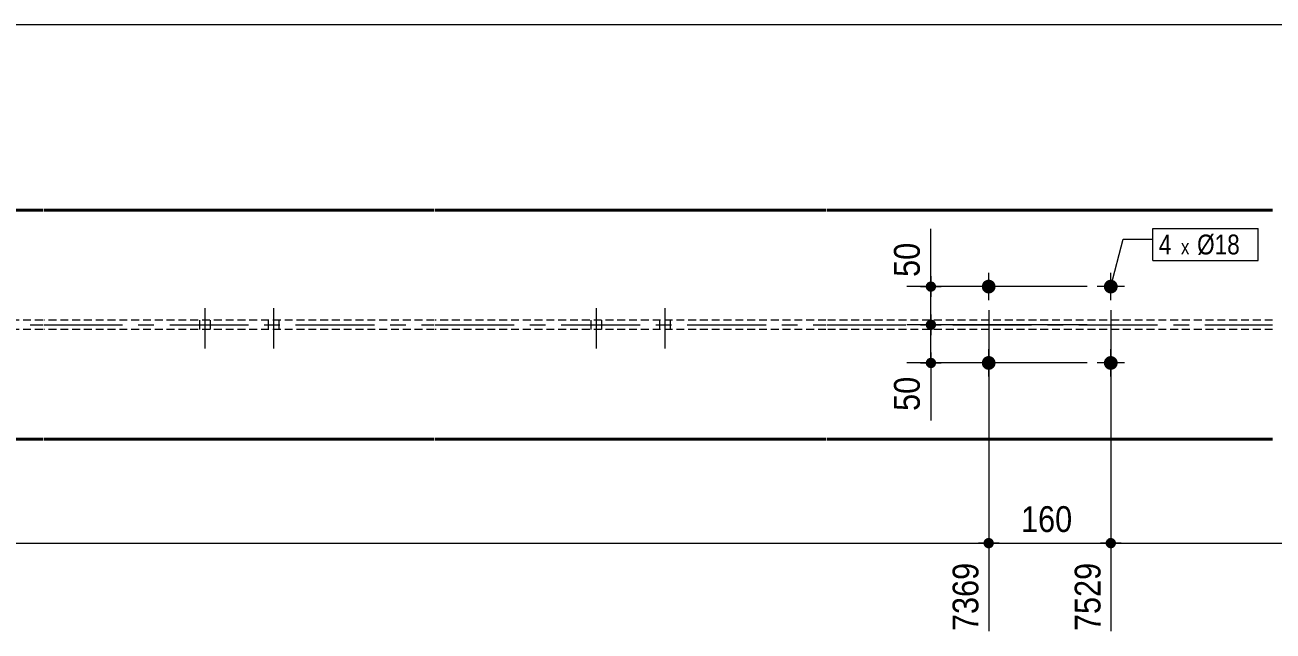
# Model space of a CAD drawing. Header units: millimetres. Extents: x 2 to 410, y 5 to 282.
# Drawn here: x 140.4 to 266.2, y 220.9 to 282 of the extents above; entities that cross this region are included whole.
import ezdxf

# ---------------------------------------------------------------- set-up
doc = ezdxf.new("R2010")
doc.units = ezdxf.units.MM
for name, pattern in [('AXES', [12.7, 7.9375, -1.5875, 1.5875, -1.5875]), ('CACHE2', [1.190625, 0.79375, -0.396875]), ('INTERROMPUX2', [9.525, 6.35, -3.175])]:
    doc.linetypes.add(name, pattern=pattern)
for name, color, linetype, lineweight in [('Axe', 1, 'Continuous', 0), ('Boulon', 7, 'Continuous', 0), ('Cache', 7, 'Continuous', 0), ('Cotation', 7, 'Continuous', 0), ('Désignation boulon', 3, 'Continuous', 0), ('Feuille dessin', 5, 'Continuous', 0), ('Piece', 2, 'Continuous', 0)]:
    doc.layers.add(name, color=color, linetype=linetype, lineweight=lineweight)
doc.styles.add('ARIAL', font='ARIAL.TTF')
doc.styles.add('COMIC_SANS_MS', font='COMIC.TTF')

# ---------------------------------------------------------------- blocks, each defined once
blk = doc.blocks.new('*A25')
at = {"layer": 'Boulon', "linetype": 'INTERROMPUX2', "lineweight": 0}
for p, q in [((165.412625, 253.4698), (165.412625, 249.392877)), ((165.412625, 253.4698), (165.412625, 249.392877)), ((164.874163, 252.258261), (164.874163, 251.335184)), ((164.874163, 252.258261), (164.874163, 251.335184)), ((165.951086, 252.258261), (165.951086, 251.335184)), ((165.951086, 252.258261), (165.951086, 251.335184))]:
    blk.add_line(p, q, dxfattribs=at)
blk = doc.blocks.new('*A26')
at = {"layer": 'Boulon', "linetype": 'INTERROMPUX2', "lineweight": 0}
for p, q in [((158.489548, 253.4698), (158.489548, 249.392877)), ((158.489548, 253.4698), (158.489548, 249.392877)), ((157.951086, 252.258261), (157.951086, 251.335184)), ((157.951086, 252.258261), (157.951086, 251.335184)), ((159.028009, 252.258261), (159.028009, 251.335184)), ((159.028009, 252.258261), (159.028009, 251.335184))]:
    blk.add_line(p, q, dxfattribs=at)
blk = doc.blocks.new('*A27')
at = {"layer": 'Boulon', "linetype": 'INTERROMPUX2', "lineweight": 0}
for p, q in [((204.892571, 253.4698), (204.892571, 249.392877)), ((204.892571, 253.4698), (204.892571, 249.392877)), ((204.35411, 252.258261), (204.35411, 251.335184)), ((204.35411, 252.258261), (204.35411, 251.335184)), ((205.431033, 252.258261), (205.431033, 251.335184)), ((205.431033, 252.258261), (205.431033, 251.335184))]:
    blk.add_line(p, q, dxfattribs=at)
blk = doc.blocks.new('*A28')
at = {"layer": 'Boulon', "linetype": 'INTERROMPUX2', "lineweight": 0}
for p, q in [((197.969495, 253.4698), (197.969495, 249.392877)), ((197.969495, 253.4698), (197.969495, 249.392877)), ((197.431033, 252.258261), (197.431033, 251.335184)), ((197.431033, 252.258261), (197.431033, 251.335184)), ((198.507956, 252.258261), (198.507956, 251.335184)), ((198.507956, 252.258261), (198.507956, 251.335184))]:
    blk.add_line(p, q, dxfattribs=at)
blk = doc.blocks.new('*A29')
at = {"layer": 'Boulon'}
for points in [[(237.56, 256.33), (237.6, 256.33), (237.63, 256.33), (237.66, 256.32), (237.7, 256.31), (237.73, 256.31), (237.76, 256.29), (237.79, 256.28), (237.82, 256.27), (237.86, 256.25), (237.88, 256.24), (237.91, 256.22), (237.94, 256.2), (237.97, 256.18), (237.99, 256.16), (238.02, 256.13), (238.04, 256.11), (238.06, 256.08), (238.08, 256.06), (238.1, 256.03), (238.12, 256), (238.14, 255.97), (238.15, 255.94), (238.17, 255.91), (238.18, 255.88), (238.19, 255.84), (238.2, 255.81), (238.21, 255.78), (238.21, 255.74), (238.22, 255.71), (238.22, 255.68), (238.22, 255.64), (238.22, 255.61), (238.22, 255.58), (238.21, 255.54), (238.21, 255.51), (238.2, 255.47), (238.19, 255.44), (238.18, 255.41), (238.17, 255.38), (238.15, 255.35), (238.14, 255.32), (238.12, 255.29), (238.1, 255.26), (238.08, 255.23), (238.06, 255.2), (238.04, 255.18), (238.02, 255.15), (237.99, 255.13), (237.97, 255.11), (237.94, 255.09), (237.91, 255.07), (237.88, 255.05), (237.86, 255.03), (237.82, 255.02), (237.79, 255), (237.76, 254.99), (237.73, 254.98), (237.7, 254.97), (237.66, 254.96), (237.63, 254.96), (237.6, 254.95), (237.56, 254.95), (237.53, 254.95), (237.49, 254.95), (237.46, 254.95), (237.43, 254.96), (237.39, 254.96), (237.36, 254.97), (237.33, 254.98), (237.3, 254.99), (237.26, 255), (237.23, 255.02), (237.2, 255.03), (237.17, 255.05), (237.14, 255.07), (237.12, 255.09), (237.09, 255.11), (237.06, 255.13), (237.04, 255.15), (237.02, 255.18), (236.99, 255.2), (236.97, 255.23), (236.95, 255.26), (236.93, 255.29), (236.92, 255.32), (236.9, 255.35), (236.89, 255.38), (236.88, 255.41), (236.87, 255.44), (236.86, 255.47), (236.85, 255.51), (236.84, 255.54), (236.84, 255.58), (236.84, 255.61), (236.84, 255.64), (236.84, 255.68), (236.84, 255.71), (236.84, 255.74), (236.85, 255.78), (236.86, 255.81), (236.87, 255.84), (236.88, 255.88), (236.89, 255.91), (236.9, 255.94), (236.92, 255.97), (236.93, 256), (236.95, 256.03), (236.97, 256.06), (236.99, 256.08), (237.02, 256.11), (237.04, 256.13), (237.06, 256.16), (237.09, 256.18), (237.12, 256.2), (237.14, 256.22), (237.17, 256.24), (237.2, 256.25), (237.23, 256.27), (237.26, 256.28), (237.3, 256.29), (237.33, 256.31), (237.36, 256.31), (237.39, 256.32), (237.43, 256.33), (237.46, 256.33), (237.49, 256.33), (237.53, 256.34)], [(249.87, 256.33), (249.9, 256.33), (249.94, 256.33), (249.97, 256.32), (250, 256.31), (250.04, 256.31), (250.07, 256.29), (250.1, 256.28), (250.13, 256.27), (250.16, 256.25), (250.19, 256.24), (250.22, 256.22), (250.25, 256.2), (250.28, 256.18), (250.3, 256.16), (250.33, 256.13), (250.35, 256.11), (250.37, 256.08), (250.39, 256.06), (250.41, 256.03), (250.43, 256), (250.45, 255.97), (250.46, 255.94), (250.48, 255.91), (250.49, 255.88), (250.5, 255.84), (250.51, 255.81), (250.52, 255.78), (250.52, 255.74), (250.53, 255.71), (250.53, 255.68), (250.53, 255.64), (250.53, 255.61), (250.53, 255.58), (250.52, 255.54), (250.52, 255.51), (250.51, 255.47), (250.5, 255.44), (250.49, 255.41), (250.48, 255.38), (250.46, 255.35), (250.45, 255.32), (250.43, 255.29), (250.41, 255.26), (250.39, 255.23), (250.37, 255.2), (250.35, 255.18), (250.33, 255.15), (250.3, 255.13), (250.28, 255.11), (250.25, 255.09), (250.22, 255.07), (250.19, 255.05), (250.16, 255.03), (250.13, 255.02), (250.1, 255), (250.07, 254.99), (250.04, 254.98), (250, 254.97), (249.97, 254.96), (249.94, 254.96), (249.9, 254.95), (249.87, 254.95), (249.84, 254.95), (249.8, 254.95), (249.77, 254.95), (249.73, 254.96), (249.7, 254.96), (249.67, 254.97), (249.64, 254.98), (249.6, 254.99), (249.57, 255), (249.54, 255.02), (249.51, 255.03), (249.48, 255.05), (249.45, 255.07), (249.42, 255.09), (249.4, 255.11), (249.37, 255.13), (249.35, 255.15), (249.32, 255.18), (249.3, 255.2), (249.28, 255.23), (249.26, 255.26), (249.24, 255.29), (249.23, 255.32), (249.21, 255.35), (249.2, 255.38), (249.18, 255.41), (249.17, 255.44), (249.16, 255.47), (249.16, 255.51), (249.15, 255.54), (249.15, 255.58), (249.14, 255.61), (249.14, 255.64), (249.14, 255.68), (249.15, 255.71), (249.15, 255.74), (249.16, 255.78), (249.16, 255.81), (249.17, 255.84), (249.18, 255.88), (249.2, 255.91), (249.21, 255.94), (249.23, 255.97), (249.24, 256), (249.26, 256.03), (249.28, 256.06), (249.3, 256.08), (249.32, 256.11), (249.35, 256.13), (249.37, 256.16), (249.4, 256.18), (249.42, 256.2), (249.45, 256.22), (249.48, 256.24), (249.51, 256.25), (249.54, 256.27), (249.57, 256.28), (249.6, 256.29), (249.64, 256.31), (249.67, 256.31), (249.7, 256.32), (249.73, 256.33), (249.77, 256.33), (249.8, 256.33), (249.84, 256.34)], [(237.56, 248.64), (237.6, 248.64), (237.63, 248.64), (237.66, 248.63), (237.7, 248.62), (237.73, 248.61), (237.76, 248.6), (237.79, 248.59), (237.82, 248.58), (237.86, 248.56), (237.88, 248.54), (237.91, 248.53), (237.94, 248.51), (237.97, 248.49), (237.99, 248.46), (238.02, 248.44), (238.04, 248.42), (238.06, 248.39), (238.08, 248.36), (238.1, 248.34), (238.12, 248.31), (238.14, 248.28), (238.15, 248.25), (238.17, 248.22), (238.18, 248.18), (238.19, 248.15), (238.2, 248.12), (238.21, 248.09), (238.21, 248.05), (238.22, 248.02), (238.22, 247.98), (238.22, 247.95), (238.22, 247.92), (238.22, 247.88), (238.21, 247.85), (238.21, 247.82), (238.2, 247.78), (238.19, 247.75), (238.18, 247.72), (238.17, 247.69), (238.15, 247.65), (238.14, 247.62), (238.12, 247.59), (238.1, 247.57), (238.08, 247.54), (238.06, 247.51), (238.04, 247.49), (238.02, 247.46), (237.99, 247.44), (237.97, 247.42), (237.94, 247.39), (237.91, 247.37), (237.88, 247.36), (237.86, 247.34), (237.82, 247.32), (237.79, 247.31), (237.76, 247.3), (237.73, 247.29), (237.7, 247.28), (237.66, 247.27), (237.63, 247.27), (237.6, 247.26), (237.56, 247.26), (237.53, 247.26), (237.49, 247.26), (237.46, 247.26), (237.43, 247.27), (237.39, 247.27), (237.36, 247.28), (237.33, 247.29), (237.3, 247.3), (237.26, 247.31), (237.23, 247.32), (237.2, 247.34), (237.17, 247.36), (237.14, 247.37), (237.12, 247.39), (237.09, 247.42), (237.06, 247.44), (237.04, 247.46), (237.02, 247.49), (236.99, 247.51), (236.97, 247.54), (236.95, 247.57), (236.93, 247.59), (236.92, 247.62), (236.9, 247.65), (236.89, 247.69), (236.88, 247.72), (236.87, 247.75), (236.86, 247.78), (236.85, 247.82), (236.84, 247.85), (236.84, 247.88), (236.84, 247.92), (236.84, 247.95), (236.84, 247.98), (236.84, 248.02), (236.84, 248.05), (236.85, 248.09), (236.86, 248.12), (236.87, 248.15), (236.88, 248.18), (236.89, 248.22), (236.9, 248.25), (236.92, 248.28), (236.93, 248.31), (236.95, 248.34), (236.97, 248.36), (236.99, 248.39), (237.02, 248.42), (237.04, 248.44), (237.06, 248.46), (237.09, 248.49), (237.12, 248.51), (237.14, 248.53), (237.17, 248.54), (237.2, 248.56), (237.23, 248.58), (237.26, 248.59), (237.3, 248.6), (237.33, 248.61), (237.36, 248.62), (237.39, 248.63), (237.43, 248.64), (237.46, 248.64), (237.49, 248.64), (237.53, 248.64)], [(249.87, 248.64), (249.9, 248.64), (249.94, 248.64), (249.97, 248.63), (250, 248.62), (250.04, 248.61), (250.07, 248.6), (250.1, 248.59), (250.13, 248.58), (250.16, 248.56), (250.19, 248.54), (250.22, 248.53), (250.25, 248.51), (250.28, 248.49), (250.3, 248.46), (250.33, 248.44), (250.35, 248.42), (250.37, 248.39), (250.39, 248.36), (250.41, 248.34), (250.43, 248.31), (250.45, 248.28), (250.46, 248.25), (250.48, 248.22), (250.49, 248.18), (250.5, 248.15), (250.51, 248.12), (250.52, 248.09), (250.52, 248.05), (250.53, 248.02), (250.53, 247.98), (250.53, 247.95), (250.53, 247.92), (250.53, 247.88), (250.52, 247.85), (250.52, 247.82), (250.51, 247.78), (250.5, 247.75), (250.49, 247.72), (250.48, 247.69), (250.46, 247.65), (250.45, 247.62), (250.43, 247.59), (250.41, 247.57), (250.39, 247.54), (250.37, 247.51), (250.35, 247.49), (250.33, 247.46), (250.3, 247.44), (250.28, 247.42), (250.25, 247.39), (250.22, 247.37), (250.19, 247.36), (250.16, 247.34), (250.13, 247.32), (250.1, 247.31), (250.07, 247.3), (250.04, 247.29), (250, 247.28), (249.97, 247.27), (249.94, 247.27), (249.9, 247.26), (249.87, 247.26), (249.84, 247.26), (249.8, 247.26), (249.77, 247.26), (249.73, 247.27), (249.7, 247.27), (249.67, 247.28), (249.64, 247.29), (249.6, 247.3), (249.57, 247.31), (249.54, 247.32), (249.51, 247.34), (249.48, 247.36), (249.45, 247.37), (249.42, 247.39), (249.4, 247.42), (249.37, 247.44), (249.35, 247.46), (249.32, 247.49), (249.3, 247.51), (249.28, 247.54), (249.26, 247.57), (249.24, 247.59), (249.23, 247.62), (249.21, 247.65), (249.2, 247.69), (249.18, 247.72), (249.17, 247.75), (249.16, 247.78), (249.16, 247.82), (249.15, 247.85), (249.15, 247.88), (249.14, 247.92), (249.14, 247.95), (249.14, 247.98), (249.15, 248.02), (249.15, 248.05), (249.16, 248.09), (249.16, 248.12), (249.17, 248.15), (249.18, 248.18), (249.2, 248.22), (249.21, 248.25), (249.23, 248.28), (249.24, 248.31), (249.26, 248.34), (249.28, 248.36), (249.3, 248.39), (249.32, 248.42), (249.35, 248.44), (249.37, 248.46), (249.4, 248.49), (249.42, 248.51), (249.45, 248.53), (249.48, 248.54), (249.51, 248.56), (249.54, 248.58), (249.57, 248.59), (249.6, 248.6), (249.64, 248.61), (249.67, 248.62), (249.7, 248.63), (249.73, 248.64), (249.77, 248.64), (249.8, 248.64), (249.84, 248.64)]]:
    blk.add_hatch(color=256, dxfattribs=at).paths.add_polyline_path(points, flags=17)
at = {"layer": 'Boulon', "linetype": 'Continuous', "lineweight": 0}
for p, q in [((237.53, 254.26), (237.53, 257.03)), ((249.84, 254.26), (249.84, 257.03)), ((238.91, 255.64), (236.14, 255.64)), ((251.22, 255.64), (248.45, 255.64)), ((237.53, 246.57), (237.53, 249.34)), ((249.84, 246.57), (249.84, 249.34)), ((238.91, 247.95), (236.14, 247.95)), ((251.22, 247.95), (248.45, 247.95))]:
    blk.add_line(p, q, dxfattribs=at)
blk = doc.blocks.new('*A32')
at = {"layer": 'Axe', "color": 1, "linetype": 'AXES', "lineweight": 15}
for p, q in [((102.781166, 251.796723), (142.161113, 251.796723)), ((142.261113, 251.796723), (181.64106, 251.796723)), ((181.74106, 251.796723), (221.121006, 251.796723)), ((221.221006, 251.796723), (266.144083, 251.796723))]:
    blk.add_line(p, q, dxfattribs=at)
at = {"layer": 'Cache', "color": 7, "linetype": 'CACHE2', "lineweight": 20}
for p, q in [((142.161113, 252.258261), (102.781166, 252.258261)), ((181.64106, 252.258261), (142.261113, 252.258261)), ((221.121006, 252.258261), (181.74106, 252.258261)), ((266.144083, 252.258261), (221.221006, 252.258261)), ((142.161113, 251.335184), (102.781166, 251.335184)), ((181.64106, 251.335184), (142.261113, 251.335184)), ((221.121006, 251.335184), (181.74106, 251.335184)), ((266.144083, 251.335184), (221.221006, 251.335184))]:
    blk.add_line(p, q, dxfattribs=at)
at = {"layer": 'Piece', "color": 2, "linetype": 'Continuous', "lineweight": 40}
for p, q in [((102.781166, 263.335184), (142.161113, 263.335184)), ((142.261113, 263.335184), (181.64106, 263.335184)), ((181.74106, 263.335184), (221.121006, 263.335184)), ((221.221006, 263.335184), (266.144083, 263.335184)), ((142.161113, 240.258261), (102.781166, 240.258261)), ((181.64106, 240.258261), (142.261113, 240.258261)), ((221.121006, 240.258261), (181.74106, 240.258261)), ((266.144083, 240.258261), (221.221006, 240.258261))]:
    blk.add_line(p, q, dxfattribs=at)
blk = doc.blocks.new('*A39')
at = {"layer": 'Feuille dessin', "linetype": 'Continuous', "lineweight": 0}
blk.add_line((405, 282), (5, 282), dxfattribs=at)
blk = doc.blocks.new('*A91')
at = {"layer": 'Cotation'}
for points in [[(231.68, 251.28), (231.65, 251.28), (231.63, 251.28), (231.6, 251.29), (231.58, 251.29), (231.55, 251.3), (231.53, 251.31), (231.51, 251.32), (231.48, 251.33), (231.46, 251.34), (231.44, 251.35), (231.42, 251.36), (231.39, 251.38), (231.37, 251.39), (231.35, 251.41), (231.34, 251.43), (231.32, 251.45), (231.3, 251.47), (231.29, 251.49), (231.27, 251.51), (231.26, 251.53), (231.25, 251.55), (231.23, 251.57), (231.22, 251.6), (231.21, 251.62), (231.21, 251.65), (231.2, 251.67), (231.19, 251.7), (231.19, 251.72), (231.19, 251.75), (231.18, 251.77), (231.18, 251.8), (231.18, 251.82), (231.19, 251.85), (231.19, 251.87), (231.19, 251.9), (231.2, 251.92), (231.21, 251.95), (231.21, 251.97), (231.22, 252), (231.23, 252.02), (231.25, 252.04), (231.26, 252.06), (231.27, 252.09), (231.29, 252.11), (231.3, 252.13), (231.32, 252.15), (231.34, 252.16), (231.35, 252.18), (231.37, 252.2), (231.39, 252.21), (231.42, 252.23), (231.44, 252.24), (231.46, 252.26), (231.48, 252.27), (231.51, 252.28), (231.53, 252.29), (231.55, 252.29), (231.58, 252.3), (231.6, 252.31), (231.63, 252.31), (231.65, 252.31), (231.68, 252.32), (231.7, 252.32), (231.73, 252.32), (231.76, 252.31), (231.78, 252.31), (231.81, 252.31), (231.83, 252.3), (231.86, 252.29), (231.88, 252.29), (231.9, 252.28), (231.93, 252.27), (231.95, 252.26), (231.97, 252.24), (231.99, 252.23), (232.01, 252.21), (232.03, 252.2), (232.05, 252.18), (232.07, 252.16), (232.09, 252.15), (232.11, 252.13), (232.12, 252.11), (232.14, 252.09), (232.15, 252.06), (232.16, 252.04), (232.17, 252.02), (232.18, 252), (232.19, 251.97), (232.2, 251.95), (232.21, 251.92), (232.21, 251.9), (232.22, 251.87), (232.22, 251.85), (232.22, 251.82), (232.22, 251.8), (232.22, 251.77), (232.22, 251.75), (232.22, 251.72), (232.21, 251.7), (232.21, 251.67), (232.2, 251.65), (232.19, 251.62), (232.18, 251.6), (232.17, 251.57), (232.16, 251.55), (232.15, 251.53), (232.14, 251.51), (232.12, 251.49), (232.11, 251.47), (232.09, 251.45), (232.07, 251.43), (232.05, 251.41), (232.03, 251.39), (232.01, 251.38), (231.99, 251.36), (231.97, 251.35), (231.95, 251.34), (231.93, 251.33), (231.9, 251.32), (231.88, 251.31), (231.86, 251.3), (231.83, 251.29), (231.81, 251.29), (231.78, 251.28), (231.76, 251.28), (231.73, 251.28), (231.7, 251.28)], [(231.68, 247.43), (231.65, 247.43), (231.63, 247.44), (231.6, 247.44), (231.58, 247.45), (231.55, 247.45), (231.53, 247.46), (231.51, 247.47), (231.48, 247.48), (231.46, 247.49), (231.44, 247.5), (231.42, 247.52), (231.39, 247.53), (231.37, 247.55), (231.35, 247.57), (231.34, 247.58), (231.32, 247.6), (231.3, 247.62), (231.29, 247.64), (231.27, 247.66), (231.26, 247.68), (231.25, 247.71), (231.23, 247.73), (231.22, 247.75), (231.21, 247.78), (231.21, 247.8), (231.2, 247.82), (231.19, 247.85), (231.19, 247.87), (231.19, 247.9), (231.18, 247.93), (231.18, 247.95), (231.18, 247.98), (231.19, 248), (231.19, 248.03), (231.19, 248.05), (231.2, 248.08), (231.21, 248.1), (231.21, 248.13), (231.22, 248.15), (231.23, 248.17), (231.25, 248.2), (231.26, 248.22), (231.27, 248.24), (231.29, 248.26), (231.3, 248.28), (231.32, 248.3), (231.34, 248.32), (231.35, 248.34), (231.37, 248.35), (231.39, 248.37), (231.42, 248.38), (231.44, 248.4), (231.46, 248.41), (231.48, 248.42), (231.51, 248.43), (231.53, 248.44), (231.55, 248.45), (231.58, 248.45), (231.6, 248.46), (231.63, 248.46), (231.65, 248.47), (231.68, 248.47), (231.7, 248.47), (231.73, 248.47), (231.76, 248.47), (231.78, 248.46), (231.81, 248.46), (231.83, 248.45), (231.86, 248.45), (231.88, 248.44), (231.9, 248.43), (231.93, 248.42), (231.95, 248.41), (231.97, 248.4), (231.99, 248.38), (232.01, 248.37), (232.03, 248.35), (232.05, 248.34), (232.07, 248.32), (232.09, 248.3), (232.11, 248.28), (232.12, 248.26), (232.14, 248.24), (232.15, 248.22), (232.16, 248.2), (232.17, 248.17), (232.18, 248.15), (232.19, 248.13), (232.2, 248.1), (232.21, 248.08), (232.21, 248.05), (232.22, 248.03), (232.22, 248), (232.22, 247.98), (232.22, 247.95), (232.22, 247.93), (232.22, 247.9), (232.22, 247.87), (232.21, 247.85), (232.21, 247.82), (232.2, 247.8), (232.19, 247.78), (232.18, 247.75), (232.17, 247.73), (232.16, 247.71), (232.15, 247.68), (232.14, 247.66), (232.12, 247.64), (232.11, 247.62), (232.09, 247.6), (232.07, 247.58), (232.05, 247.57), (232.03, 247.55), (232.01, 247.53), (231.99, 247.52), (231.97, 247.5), (231.95, 247.49), (231.93, 247.48), (231.9, 247.47), (231.88, 247.46), (231.86, 247.45), (231.83, 247.45), (231.81, 247.44), (231.78, 247.44), (231.76, 247.43), (231.73, 247.43), (231.7, 247.43)]]:
    blk.add_hatch(color=256, dxfattribs=at).paths.add_polyline_path(points, flags=17)
at = {"layer": 'Cotation', "linetype": 'Continuous', "lineweight": 0}
for p, q in [((247.45, 251.8), (229.28, 251.8)), ((230.66, 251.8), (232.74, 251.8)), ((231.7, 252.84), (231.7, 250.76)), ((231.7, 251.8), (231.7, 252.84)), ((231.7, 247.95), (231.7, 251.8)), ((247.45, 247.95), (229.28, 247.95)), ((230.66, 247.95), (232.74, 247.95)), ((231.7, 248.99), (231.7, 246.91)), ((231.7, 247.95), (231.7, 242.14)), ((231.7, 247.95), (231.7, 242.14))]:
    blk.add_line(p, q, dxfattribs=at)
at = {"layer": 'Cotation'}
for p in [(231.7, 251.8), (231.7, 247.95)]:
    blk.add_point(p, dxfattribs=at)
at = {"layer": 'Cotation', "style": 'ARIAL', "width": 0.85}
blk.add_text('50', height=2.6, rotation=90.0002, dxfattribs=at).set_placement((230.58, 243.12))
blk = doc.blocks.new('*A92')
at = {"layer": 'Cotation'}
for points in [[(231.68, 255.12), (231.65, 255.13), (231.63, 255.13), (231.6, 255.13), (231.58, 255.14), (231.55, 255.15), (231.53, 255.15), (231.51, 255.16), (231.48, 255.17), (231.46, 255.18), (231.44, 255.2), (231.42, 255.21), (231.39, 255.23), (231.37, 255.24), (231.35, 255.26), (231.34, 255.28), (231.32, 255.29), (231.3, 255.31), (231.29, 255.33), (231.27, 255.35), (231.26, 255.38), (231.25, 255.4), (231.23, 255.42), (231.22, 255.44), (231.21, 255.47), (231.21, 255.49), (231.2, 255.52), (231.19, 255.54), (231.19, 255.57), (231.19, 255.59), (231.18, 255.62), (231.18, 255.64), (231.18, 255.67), (231.19, 255.69), (231.19, 255.72), (231.19, 255.74), (231.2, 255.77), (231.21, 255.79), (231.21, 255.82), (231.22, 255.84), (231.23, 255.87), (231.25, 255.89), (231.26, 255.91), (231.27, 255.93), (231.29, 255.95), (231.3, 255.97), (231.32, 255.99), (231.34, 256.01), (231.35, 256.03), (231.37, 256.04), (231.39, 256.06), (231.42, 256.08), (231.44, 256.09), (231.46, 256.1), (231.48, 256.11), (231.51, 256.12), (231.53, 256.13), (231.55, 256.14), (231.58, 256.15), (231.6, 256.15), (231.63, 256.16), (231.65, 256.16), (231.68, 256.16), (231.7, 256.16), (231.73, 256.16), (231.76, 256.16), (231.78, 256.16), (231.81, 256.15), (231.83, 256.15), (231.86, 256.14), (231.88, 256.13), (231.9, 256.12), (231.93, 256.11), (231.95, 256.1), (231.97, 256.09), (231.99, 256.08), (232.01, 256.06), (232.03, 256.04), (232.05, 256.03), (232.07, 256.01), (232.09, 255.99), (232.11, 255.97), (232.12, 255.95), (232.14, 255.93), (232.15, 255.91), (232.16, 255.89), (232.17, 255.87), (232.18, 255.84), (232.19, 255.82), (232.2, 255.79), (232.21, 255.77), (232.21, 255.74), (232.22, 255.72), (232.22, 255.69), (232.22, 255.67), (232.22, 255.64), (232.22, 255.62), (232.22, 255.59), (232.22, 255.57), (232.21, 255.54), (232.21, 255.52), (232.2, 255.49), (232.19, 255.47), (232.18, 255.44), (232.17, 255.42), (232.16, 255.4), (232.15, 255.38), (232.14, 255.35), (232.12, 255.33), (232.11, 255.31), (232.09, 255.29), (232.07, 255.28), (232.05, 255.26), (232.03, 255.24), (232.01, 255.23), (231.99, 255.21), (231.97, 255.2), (231.95, 255.18), (231.93, 255.17), (231.9, 255.16), (231.88, 255.15), (231.86, 255.15), (231.83, 255.14), (231.81, 255.13), (231.78, 255.13), (231.76, 255.13), (231.73, 255.12), (231.7, 255.12)], [(231.68, 251.28), (231.65, 251.28), (231.63, 251.28), (231.6, 251.29), (231.58, 251.29), (231.55, 251.3), (231.53, 251.31), (231.51, 251.32), (231.48, 251.33), (231.46, 251.34), (231.44, 251.35), (231.42, 251.36), (231.39, 251.38), (231.37, 251.39), (231.35, 251.41), (231.34, 251.43), (231.32, 251.45), (231.3, 251.47), (231.29, 251.49), (231.27, 251.51), (231.26, 251.53), (231.25, 251.55), (231.23, 251.57), (231.22, 251.6), (231.21, 251.62), (231.21, 251.65), (231.2, 251.67), (231.19, 251.7), (231.19, 251.72), (231.19, 251.75), (231.18, 251.77), (231.18, 251.8), (231.18, 251.82), (231.19, 251.85), (231.19, 251.87), (231.19, 251.9), (231.2, 251.92), (231.21, 251.95), (231.21, 251.97), (231.22, 252), (231.23, 252.02), (231.25, 252.04), (231.26, 252.06), (231.27, 252.09), (231.29, 252.11), (231.3, 252.13), (231.32, 252.15), (231.34, 252.16), (231.35, 252.18), (231.37, 252.2), (231.39, 252.21), (231.42, 252.23), (231.44, 252.24), (231.46, 252.26), (231.48, 252.27), (231.51, 252.28), (231.53, 252.29), (231.55, 252.29), (231.58, 252.3), (231.6, 252.31), (231.63, 252.31), (231.65, 252.31), (231.68, 252.32), (231.7, 252.32), (231.73, 252.32), (231.76, 252.31), (231.78, 252.31), (231.81, 252.31), (231.83, 252.3), (231.86, 252.29), (231.88, 252.29), (231.9, 252.28), (231.93, 252.27), (231.95, 252.26), (231.97, 252.24), (231.99, 252.23), (232.01, 252.21), (232.03, 252.2), (232.05, 252.18), (232.07, 252.16), (232.09, 252.15), (232.11, 252.13), (232.12, 252.11), (232.14, 252.09), (232.15, 252.06), (232.16, 252.04), (232.17, 252.02), (232.18, 252), (232.19, 251.97), (232.2, 251.95), (232.21, 251.92), (232.21, 251.9), (232.22, 251.87), (232.22, 251.85), (232.22, 251.82), (232.22, 251.8), (232.22, 251.77), (232.22, 251.75), (232.22, 251.72), (232.21, 251.7), (232.21, 251.67), (232.2, 251.65), (232.19, 251.62), (232.18, 251.6), (232.17, 251.57), (232.16, 251.55), (232.15, 251.53), (232.14, 251.51), (232.12, 251.49), (232.11, 251.47), (232.09, 251.45), (232.07, 251.43), (232.05, 251.41), (232.03, 251.39), (232.01, 251.38), (231.99, 251.36), (231.97, 251.35), (231.95, 251.34), (231.93, 251.33), (231.9, 251.32), (231.88, 251.31), (231.86, 251.3), (231.83, 251.29), (231.81, 251.29), (231.78, 251.28), (231.76, 251.28), (231.73, 251.28), (231.7, 251.28)]]:
    blk.add_hatch(color=256, dxfattribs=at).paths.add_polyline_path(points, flags=17)
at = {"layer": 'Cotation', "linetype": 'Continuous', "lineweight": 0}
for p, q in [((231.7, 255.64), (231.7, 261.45)), ((231.7, 255.64), (231.7, 261.45)), ((231.7, 256.68), (231.7, 254.6)), ((247.45, 255.64), (229.28, 255.64)), ((230.66, 255.64), (232.74, 255.64)), ((231.7, 251.8), (231.7, 255.64)), ((247.45, 251.8), (229.28, 251.8)), ((230.66, 251.8), (232.74, 251.8)), ((231.7, 252.84), (231.7, 250.76)), ((231.7, 251.8), (231.7, 250.76))]:
    blk.add_line(p, q, dxfattribs=at)
at = {"layer": 'Cotation'}
for p in [(231.7, 255.64), (231.7, 251.8)]:
    blk.add_point(p, dxfattribs=at)
at = {"layer": 'Cotation', "style": 'ARIAL', "width": 0.85}
blk.add_text('50', height=2.6, rotation=90.0002, dxfattribs=at).set_placement((230.58, 256.62))
blk = doc.blocks.new('*A93')
at = {"layer": 'Cotation'}
blk.add_hatch(color=256, dxfattribs=at).paths.add_polyline_path([(237.5, 229.28), (237.48, 229.28), (237.45, 229.28), (237.43, 229.29), (237.4, 229.29), (237.38, 229.3), (237.35, 229.31), (237.33, 229.32), (237.31, 229.33), (237.28, 229.34), (237.26, 229.35), (237.24, 229.36), (237.22, 229.38), (237.2, 229.39), (237.18, 229.41), (237.16, 229.43), (237.14, 229.45), (237.13, 229.47), (237.11, 229.49), (237.1, 229.51), (237.08, 229.53), (237.07, 229.55), (237.06, 229.57), (237.05, 229.6), (237.04, 229.62), (237.03, 229.65), (237.02, 229.67), (237.02, 229.7), (237.01, 229.72), (237.01, 229.75), (237.01, 229.77), (237.01, 229.8), (237.01, 229.82), (237.01, 229.85), (237.01, 229.87), (237.02, 229.9), (237.02, 229.92), (237.03, 229.95), (237.04, 229.97), (237.05, 230), (237.06, 230.02), (237.07, 230.04), (237.08, 230.06), (237.1, 230.09), (237.11, 230.11), (237.13, 230.13), (237.14, 230.15), (237.16, 230.16), (237.18, 230.18), (237.2, 230.2), (237.22, 230.21), (237.24, 230.23), (237.26, 230.24), (237.28, 230.26), (237.31, 230.27), (237.33, 230.28), (237.35, 230.29), (237.38, 230.29), (237.4, 230.3), (237.43, 230.31), (237.45, 230.31), (237.48, 230.31), (237.5, 230.32), (237.53, 230.32), (237.55, 230.32), (237.58, 230.31), (237.6, 230.31), (237.63, 230.31), (237.66, 230.3), (237.68, 230.29), (237.7, 230.29), (237.73, 230.28), (237.75, 230.27), (237.77, 230.26), (237.8, 230.24), (237.82, 230.23), (237.84, 230.21), (237.86, 230.2), (237.88, 230.18), (237.9, 230.16), (237.91, 230.15), (237.93, 230.13), (237.95, 230.11), (237.96, 230.09), (237.97, 230.06), (237.99, 230.04), (238, 230.02), (238.01, 230), (238.02, 229.97), (238.03, 229.95), (238.03, 229.92), (238.04, 229.9), (238.04, 229.87), (238.05, 229.85), (238.05, 229.82), (238.05, 229.8), (238.05, 229.77), (238.05, 229.75), (238.04, 229.72), (238.04, 229.7), (238.03, 229.67), (238.03, 229.65), (238.02, 229.62), (238.01, 229.6), (238, 229.57), (237.99, 229.55), (237.97, 229.53), (237.96, 229.51), (237.95, 229.49), (237.93, 229.47), (237.91, 229.45), (237.9, 229.43), (237.88, 229.41), (237.86, 229.39), (237.84, 229.38), (237.82, 229.36), (237.8, 229.35), (237.77, 229.34), (237.75, 229.33), (237.73, 229.32), (237.7, 229.31), (237.68, 229.3), (237.66, 229.29), (237.63, 229.29), (237.6, 229.28), (237.58, 229.28), (237.55, 229.28), (237.53, 229.28)], flags=17)
at = {"layer": 'Cotation', "linetype": 'Continuous', "lineweight": 0}
for p, q in [((237.53, 253.26), (237.53, 220.94)), ((237.53, 230.84), (237.53, 228.76)), ((23.7, 229.8), (237.53, 229.8)), ((238.57, 229.8), (236.49, 229.8)), ((237.53, 229.8), (238.57, 229.8))]:
    blk.add_line(p, q, dxfattribs=at)
at = {"layer": 'Cotation'}
blk.add_point((237.53, 229.8), dxfattribs=at)
at = {"layer": 'Cotation', "style": 'ARIAL', "width": 0.85}
blk.add_text('7369', height=2.6, rotation=90.0002, dxfattribs=at).set_placement((236.49, 220.94))
blk = doc.blocks.new('*A94')
at = {"layer": 'Cotation'}
for points in [[(237.5, 229.28), (237.48, 229.28), (237.45, 229.28), (237.43, 229.29), (237.4, 229.29), (237.38, 229.3), (237.35, 229.31), (237.33, 229.32), (237.31, 229.33), (237.28, 229.34), (237.26, 229.35), (237.24, 229.36), (237.22, 229.38), (237.2, 229.39), (237.18, 229.41), (237.16, 229.43), (237.14, 229.45), (237.13, 229.47), (237.11, 229.49), (237.1, 229.51), (237.08, 229.53), (237.07, 229.55), (237.06, 229.57), (237.05, 229.6), (237.04, 229.62), (237.03, 229.65), (237.02, 229.67), (237.02, 229.7), (237.01, 229.72), (237.01, 229.75), (237.01, 229.77), (237.01, 229.8), (237.01, 229.82), (237.01, 229.85), (237.01, 229.87), (237.02, 229.9), (237.02, 229.92), (237.03, 229.95), (237.04, 229.97), (237.05, 230), (237.06, 230.02), (237.07, 230.04), (237.08, 230.06), (237.1, 230.09), (237.11, 230.11), (237.13, 230.13), (237.14, 230.15), (237.16, 230.16), (237.18, 230.18), (237.2, 230.2), (237.22, 230.21), (237.24, 230.23), (237.26, 230.24), (237.28, 230.26), (237.31, 230.27), (237.33, 230.28), (237.35, 230.29), (237.38, 230.29), (237.4, 230.3), (237.43, 230.31), (237.45, 230.31), (237.48, 230.31), (237.5, 230.32), (237.53, 230.32), (237.55, 230.32), (237.58, 230.31), (237.6, 230.31), (237.63, 230.31), (237.66, 230.3), (237.68, 230.29), (237.7, 230.29), (237.73, 230.28), (237.75, 230.27), (237.77, 230.26), (237.8, 230.24), (237.82, 230.23), (237.84, 230.21), (237.86, 230.2), (237.88, 230.18), (237.9, 230.16), (237.91, 230.15), (237.93, 230.13), (237.95, 230.11), (237.96, 230.09), (237.97, 230.06), (237.99, 230.04), (238, 230.02), (238.01, 230), (238.02, 229.97), (238.03, 229.95), (238.03, 229.92), (238.04, 229.9), (238.04, 229.87), (238.05, 229.85), (238.05, 229.82), (238.05, 229.8), (238.05, 229.77), (238.05, 229.75), (238.04, 229.72), (238.04, 229.7), (238.03, 229.67), (238.03, 229.65), (238.02, 229.62), (238.01, 229.6), (238, 229.57), (237.99, 229.55), (237.97, 229.53), (237.96, 229.51), (237.95, 229.49), (237.93, 229.47), (237.91, 229.45), (237.9, 229.43), (237.88, 229.41), (237.86, 229.39), (237.84, 229.38), (237.82, 229.36), (237.8, 229.35), (237.77, 229.34), (237.75, 229.33), (237.73, 229.32), (237.7, 229.31), (237.68, 229.3), (237.66, 229.29), (237.63, 229.29), (237.6, 229.28), (237.58, 229.28), (237.55, 229.28), (237.53, 229.28)], [(249.81, 229.28), (249.79, 229.28), (249.76, 229.28), (249.73, 229.29), (249.71, 229.29), (249.69, 229.3), (249.66, 229.31), (249.64, 229.32), (249.61, 229.33), (249.59, 229.34), (249.57, 229.35), (249.55, 229.36), (249.53, 229.38), (249.51, 229.39), (249.49, 229.41), (249.47, 229.43), (249.45, 229.45), (249.43, 229.47), (249.42, 229.49), (249.4, 229.51), (249.39, 229.53), (249.38, 229.55), (249.37, 229.57), (249.36, 229.6), (249.35, 229.62), (249.34, 229.65), (249.33, 229.67), (249.33, 229.7), (249.32, 229.72), (249.32, 229.75), (249.32, 229.77), (249.32, 229.8), (249.32, 229.82), (249.32, 229.85), (249.32, 229.87), (249.33, 229.9), (249.33, 229.92), (249.34, 229.95), (249.35, 229.97), (249.36, 230), (249.37, 230.02), (249.38, 230.04), (249.39, 230.06), (249.4, 230.09), (249.42, 230.11), (249.43, 230.13), (249.45, 230.15), (249.47, 230.16), (249.49, 230.18), (249.51, 230.2), (249.53, 230.21), (249.55, 230.23), (249.57, 230.24), (249.59, 230.26), (249.61, 230.27), (249.64, 230.28), (249.66, 230.29), (249.69, 230.29), (249.71, 230.3), (249.73, 230.31), (249.76, 230.31), (249.79, 230.31), (249.81, 230.32), (249.84, 230.32), (249.86, 230.32), (249.89, 230.31), (249.91, 230.31), (249.94, 230.31), (249.96, 230.3), (249.99, 230.29), (250.01, 230.29), (250.04, 230.28), (250.06, 230.27), (250.08, 230.26), (250.1, 230.24), (250.13, 230.23), (250.15, 230.21), (250.17, 230.2), (250.19, 230.18), (250.2, 230.16), (250.22, 230.15), (250.24, 230.13), (250.25, 230.11), (250.27, 230.09), (250.28, 230.06), (250.29, 230.04), (250.31, 230.02), (250.32, 230), (250.33, 229.97), (250.33, 229.95), (250.34, 229.92), (250.35, 229.9), (250.35, 229.87), (250.35, 229.85), (250.36, 229.82), (250.36, 229.8), (250.36, 229.77), (250.35, 229.75), (250.35, 229.72), (250.35, 229.7), (250.34, 229.67), (250.33, 229.65), (250.33, 229.62), (250.32, 229.6), (250.31, 229.57), (250.29, 229.55), (250.28, 229.53), (250.27, 229.51), (250.25, 229.49), (250.24, 229.47), (250.22, 229.45), (250.2, 229.43), (250.19, 229.41), (250.17, 229.39), (250.15, 229.38), (250.13, 229.36), (250.1, 229.35), (250.08, 229.34), (250.06, 229.33), (250.04, 229.32), (250.01, 229.31), (249.99, 229.3), (249.96, 229.29), (249.94, 229.29), (249.91, 229.28), (249.89, 229.28), (249.86, 229.28), (249.84, 229.28)]]:
    blk.add_hatch(color=256, dxfattribs=at).paths.add_polyline_path(points, flags=17)
at = {"layer": 'Cotation', "linetype": 'Continuous', "lineweight": 0}
for p, q in [((237.53, 253.26), (237.53, 220.94)), ((249.84, 253.26), (249.84, 220.94)), ((237.53, 230.84), (237.53, 228.76)), ((249.84, 230.84), (249.84, 228.76)), ((238.57, 229.8), (236.49, 229.8)), ((237.53, 229.8), (236.49, 229.8)), ((237.53, 229.8), (249.84, 229.8)), ((250.88, 229.8), (248.8, 229.8)), ((249.84, 229.8), (250.88, 229.8))]:
    blk.add_line(p, q, dxfattribs=at)
at = {"layer": 'Cotation'}
for p in [(237.53, 229.8), (249.84, 229.8)]:
    blk.add_point(p, dxfattribs=at)
at = {"layer": 'Cotation', "style": 'ARIAL', "width": 0.85}
blk.add_text('160', height=2.6, dxfattribs=at).set_placement((240.79, 230.92))
blk.add_text('7529', height=2.6, rotation=90.0002, dxfattribs=at).set_placement((248.8, 220.94))
blk = doc.blocks.new('*A95')
at = {"layer": 'Cotation'}
blk.add_hatch(color=256, dxfattribs=at).paths.add_polyline_path([(249.81, 229.28), (249.79, 229.28), (249.76, 229.28), (249.73, 229.29), (249.71, 229.29), (249.69, 229.3), (249.66, 229.31), (249.64, 229.32), (249.61, 229.33), (249.59, 229.34), (249.57, 229.35), (249.55, 229.36), (249.53, 229.38), (249.51, 229.39), (249.49, 229.41), (249.47, 229.43), (249.45, 229.45), (249.43, 229.47), (249.42, 229.49), (249.4, 229.51), (249.39, 229.53), (249.38, 229.55), (249.37, 229.57), (249.36, 229.6), (249.35, 229.62), (249.34, 229.65), (249.33, 229.67), (249.33, 229.7), (249.32, 229.72), (249.32, 229.75), (249.32, 229.77), (249.32, 229.8), (249.32, 229.82), (249.32, 229.85), (249.32, 229.87), (249.33, 229.9), (249.33, 229.92), (249.34, 229.95), (249.35, 229.97), (249.36, 230), (249.37, 230.02), (249.38, 230.04), (249.39, 230.06), (249.4, 230.09), (249.42, 230.11), (249.43, 230.13), (249.45, 230.15), (249.47, 230.16), (249.49, 230.18), (249.51, 230.2), (249.53, 230.21), (249.55, 230.23), (249.57, 230.24), (249.59, 230.26), (249.61, 230.27), (249.64, 230.28), (249.66, 230.29), (249.69, 230.29), (249.71, 230.3), (249.73, 230.31), (249.76, 230.31), (249.79, 230.31), (249.81, 230.32), (249.84, 230.32), (249.86, 230.32), (249.89, 230.31), (249.91, 230.31), (249.94, 230.31), (249.96, 230.3), (249.99, 230.29), (250.01, 230.29), (250.04, 230.28), (250.06, 230.27), (250.08, 230.26), (250.1, 230.24), (250.13, 230.23), (250.15, 230.21), (250.17, 230.2), (250.19, 230.18), (250.2, 230.16), (250.22, 230.15), (250.24, 230.13), (250.25, 230.11), (250.27, 230.09), (250.28, 230.06), (250.29, 230.04), (250.31, 230.02), (250.32, 230), (250.33, 229.97), (250.33, 229.95), (250.34, 229.92), (250.35, 229.9), (250.35, 229.87), (250.35, 229.85), (250.36, 229.82), (250.36, 229.8), (250.36, 229.77), (250.35, 229.75), (250.35, 229.72), (250.35, 229.7), (250.34, 229.67), (250.33, 229.65), (250.33, 229.62), (250.32, 229.6), (250.31, 229.57), (250.29, 229.55), (250.28, 229.53), (250.27, 229.51), (250.25, 229.49), (250.24, 229.47), (250.22, 229.45), (250.2, 229.43), (250.19, 229.41), (250.17, 229.39), (250.15, 229.38), (250.13, 229.36), (250.1, 229.35), (250.08, 229.34), (250.06, 229.33), (250.04, 229.32), (250.01, 229.31), (249.99, 229.3), (249.96, 229.29), (249.94, 229.29), (249.91, 229.28), (249.89, 229.28), (249.86, 229.28), (249.84, 229.28)], flags=17)
at = {"layer": 'Cotation', "linetype": 'Continuous', "lineweight": 0}
for p, q in [((249.84, 253.26), (249.84, 220.94)), ((249.84, 230.84), (249.84, 228.76)), ((250.88, 229.8), (248.8, 229.8)), ((249.84, 229.8), (248.8, 229.8)), ((249.84, 229.8), (386.13, 229.8))]:
    blk.add_line(p, q, dxfattribs=at)
at = {"layer": 'Cotation'}
blk.add_point((249.84, 229.8), dxfattribs=at)
blk = doc.blocks.new('*A96')
at = {"layer": 'Désignation boulon', "linetype": 'Continuous', "lineweight": 0}
for p, q in [((254.078991, 261.485477), (264.694616, 261.485477)), ((254.078991, 258.285477), (254.078991, 261.485477)), ((264.694616, 258.285477), (264.694616, 261.485477)), ((249.836391, 255.642877), (251.078991, 260.41881)), ((251.078991, 260.41881), (254.078991, 260.41881)), ((254.078991, 258.285477), (264.694616, 258.285477))]:
    blk.add_line(p, q, dxfattribs=at)
at = {"layer": 'Désignation boulon', "style": 'COMIC_SANS_MS', "width": 0.85}
for s, height, p in [('4', 2, (254.678991, 258.885477)), ('Ø18', 2, (258.537585, 258.885477)), ('x', 1.5, (256.906921, 258.885477))]:
    blk.add_text(s, height=height, dxfattribs=at).set_placement(p)

msp = doc.modelspace()

# ---------------------------------------------------------------- block references
at = {"lineweight": 0}
for name in ['*A39', '*A32', '*A92', '*A96', '*A29', '*A93', '*A26', '*A25', '*A28', '*A27', '*A94', '*A95', '*A91']:
    msp.add_blockref(name, (0, 0), dxfattribs=at)

doc.saveas('drawing.dxf')
